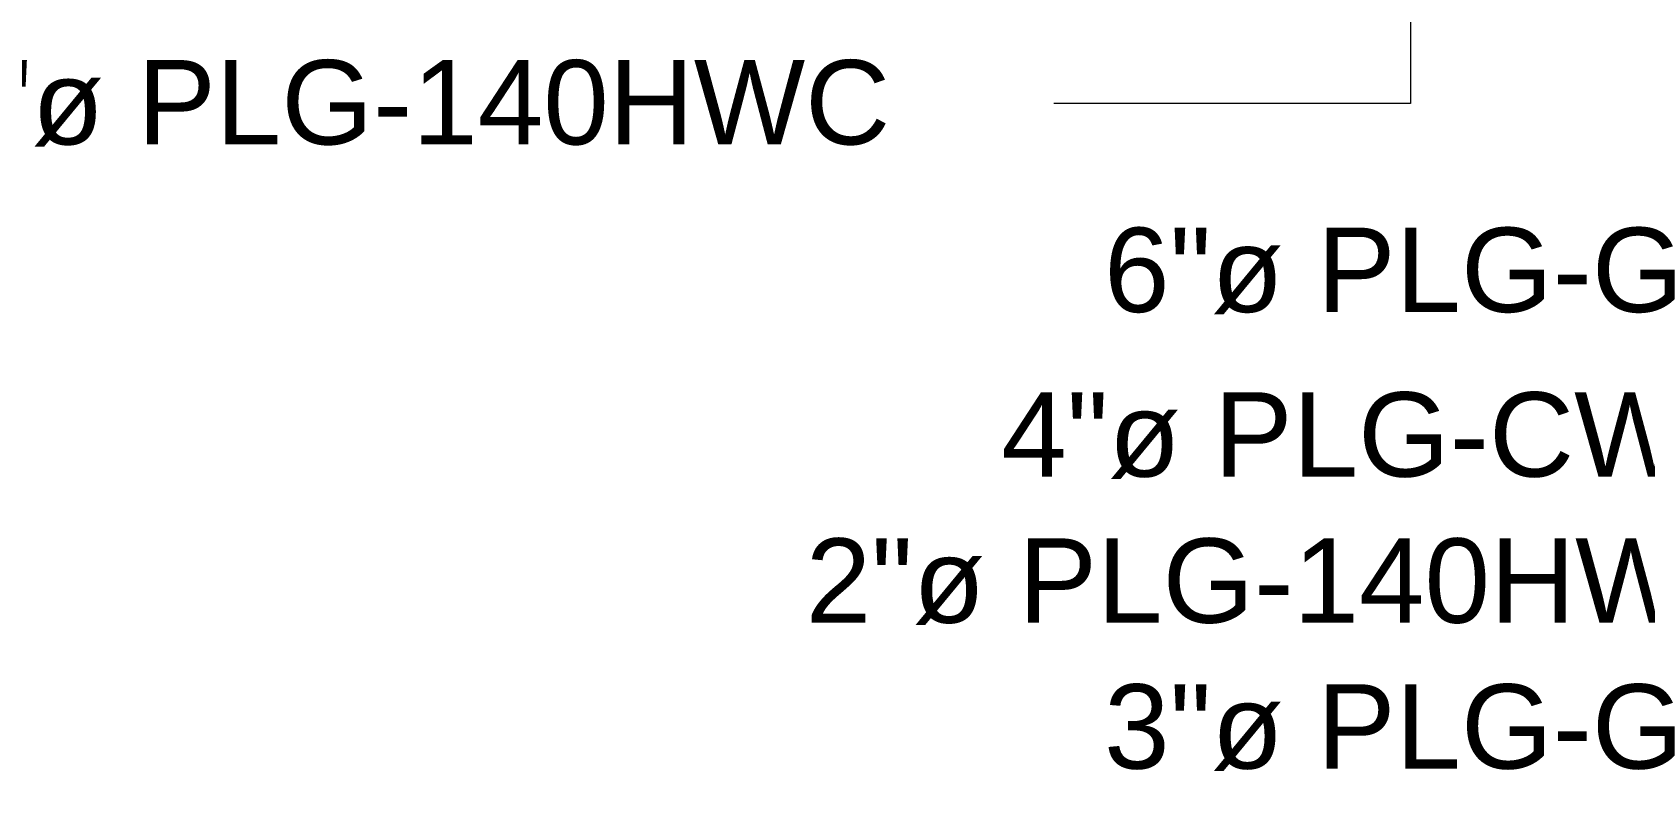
# Model space of a CAD drawing. Header units: inches. Extents: x -3299 to -2222, y -94 to 482.
# Drawn here: x -2574.1 to -2461.3, y 114.6 to 167.5 of the extents above; entities that cross this region are included whole.
import ezdxf

# ---------------------------------------------------------------- set-up
doc = ezdxf.new("R2010")
doc.units = ezdxf.units.IN
doc.header["$MEASUREMENT"] = 0
doc.layers.add('P-PIPE-IDEN', color=2, linetype='Continuous', lineweight=9)
doc.styles.add('Arial', font='arial.ttf', dxfattribs={"height": 5.901198})

msp = doc.modelspace()

# ---------------------------------------------------------------- linework, layer by layer
at = {"layer": 'P-PIPE-IDEN'}
for p, q in [((-2477.68, 225.06), (-2477.68, 162.54)), ((-2477.68, 162.54), (-2514.56, 162.54))]:
    msp.add_line(p, q, dxfattribs=at)

# ---------------------------------------------------------------- texts
at = {"layer": 'P-PIPE-IDEN', "char_height": 5.901, "width": 14.904, "attachment_point": 1, "line_spacing_factor": 0.938532, "style": 'Arial', "bg_fill": 3, "box_fill_scale": 1.25, "bg_fill_color": 0, "bg_fill_transparency": 0}
for s, insert in [('2"ø', (-2581.64, 165.58)), ('6"ø', (-2499.12, 153.86)), ('4"ø', (-2506.32, 142.35)), ('2"ø', (-2520, 132.13)), ('3"ø', (-2499.12, 121.93))]:
    msp.add_mtext(s, dxfattribs=dict(at, insert=insert))

# ---------------------------------------------------------------- next in the draw order: texts
at = {"layer": 'P-PIPE-IDEN', "char_height": 5.901, "attachment_point": 1, "line_spacing_factor": 0.938532, "style": 'Arial', "bg_fill": 3, "box_fill_scale": 1.25, "bg_fill_color": 0, "bg_fill_transparency": 0}
for s, insert, width in [('PLG-140HWC', (-2566.76, 165.58), 62.64), ('PLG-G', (-2484.23, 153.86), 30.528), ('PLG-CW', (-2491.43, 142.35), 39.168), ('PLG-140HW', (-2505.11, 132.13), 55.584), ('PLG-G', (-2484.23, 121.93), 30.528)]:
    msp.add_mtext(s, dxfattribs=dict(at, insert=insert, width=width))

doc.saveas('drawing.dxf')
